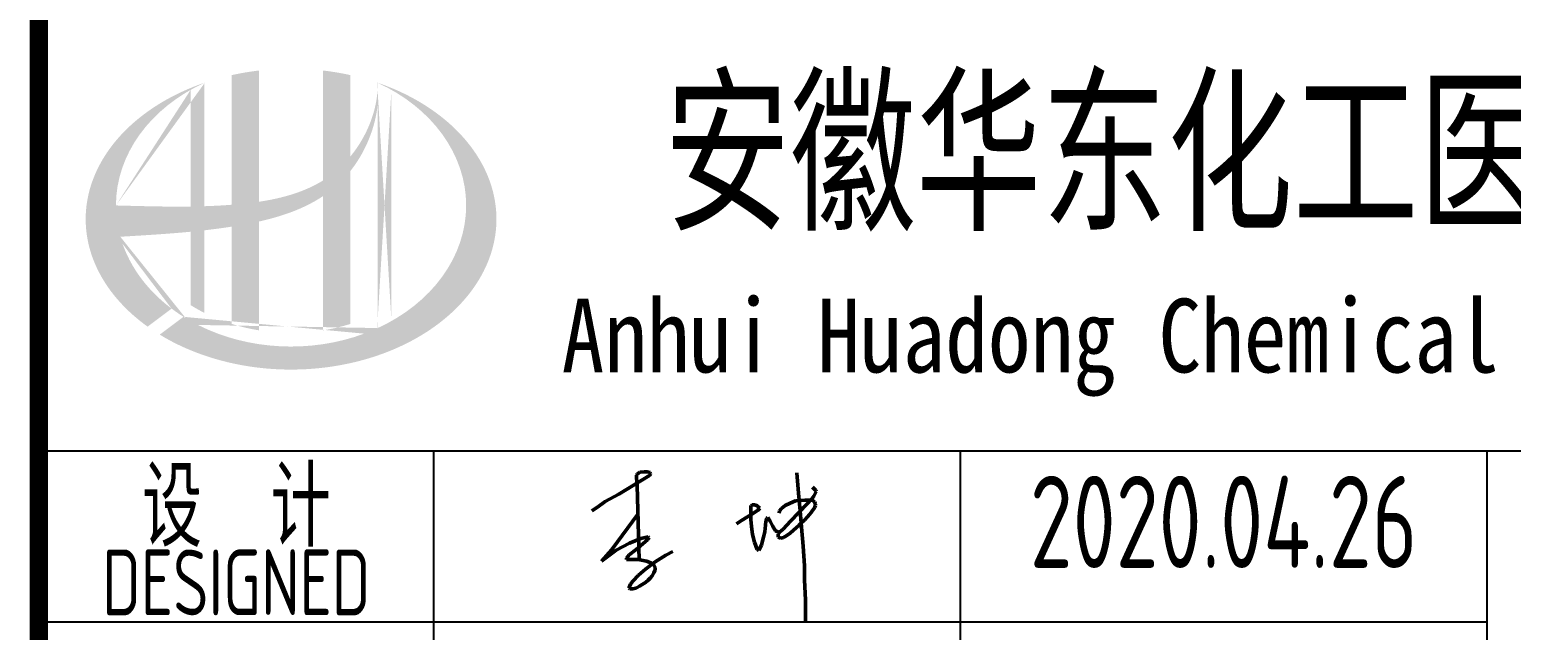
# Model space of a CAD drawing. Extents: x 6250600 to 6678662, y -692028 to -290561.
# Drawn here: x 6442857 to 6448485, y -367812 to -365528 of the extents above; entities that cross this region are included whole.
import ezdxf
from ezdxf.enums import TextEntityAlignment as Align

# ---------------------------------------------------------------- set-up
doc = ezdxf.new("R2010")
doc.units = 0
doc.header["$LTSCALE"] = 1000
doc.header["$MEASUREMENT"] = 0
doc.linetypes.add('2', pattern=[18.5, 12, -3, 0.5, -3])
doc.layers.get('0').update_dxf_attribs({"linetype": 'CONTINUOUS'})
doc.styles.add('AHD', font='sceie.shx', dxfattribs={"width": 0.7, "bigfont": 'sceic.shx'})
doc.styles.add('ECEC_TQ_S', font='')
doc.styles.add('sceie', font='sceie.shx', dxfattribs={"width": 0.7, "bigfont": 'sceic.shx'})
doc.styles.get('ECEC_TQ_S').set_extended_font_data('SimSun')

# ---------------------------------------------------------------- blocks, each defined once
blk = doc.blocks.new('qm')
at = {"lineweight": 50}
for p, q in [((-943370.6, -984436), (-943386.4, -984438.4)), ((-943358.3, -984436), (-943370.6, -984436)), ((-943347.6, -984439), (-943358.3, -984436)), ((-943465.8, -984521.4), (-943349.4, -984450.5)), ((-943396.1, -984445.4), (-943398.8, -984448.7)), ((-943398.8, -984448.7), (-943398.8, -984459)), ((-943398.8, -984459), (-943396.1, -984488.1)), ((-943386.4, -984438.4), (-943396.1, -984445.4)), ((-943396.1, -984488.1), (-943388.7, -984770.8)), ((-943349.4, -984450.5), (-943345.2, -984444.2)), ((-943345.2, -984444.2), (-943347.6, -984439)), ((-942790.9, -984440.7), (-942784.5, -984517.7)), ((-943547.1, -984570.6), (-943518.6, -984549.7)), ((-943518.6, -984549.7), (-943465.8, -984521.4)), ((-942815.2, -984555.8), (-942795.5, -984547)), ((-942795.5, -984547), (-942776.7, -984545.2)), ((-942784.5, -984517.7), (-942777.6, -984585.2)), ((-942776.7, -984545.2), (-942759.3, -984544.3)), ((-942759.3, -984544.3), (-942749.6, -984544.3)), ((-942752.8, -984559.9), (-942732.9, -984539.7)), ((-942749.6, -984544.3), (-942735.7, -984544.7)), ((-942735.7, -984544.7), (-942730, -984545.5)), ((-942732.9, -984539.7), (-942725.5, -984529.5)), ((-942718.3, -984507.7), (-942730.2, -984494.8)), ((-942730, -984545.5), (-942723.8, -984550.4)), ((-942725.5, -984529.5), (-942719.1, -984516.7)), ((-942723.8, -984550.4), (-942720.8, -984557)), ((-942719.1, -984516.7), (-942717.3, -984511)), ((-942717.3, -984511), (-942718.3, -984507.7)), ((-943568.4, -984584.4), (-943547.1, -984570.6)), ((-943393.3, -984596.7), (-943493.3, -984731.8)), ((-942978.2, -984608), (-942959.2, -984595.7)), ((-942960.5, -984562), (-942964.8, -984565.1)), ((-942964.8, -984565.1), (-942964.8, -984617.8)), ((-942950, -984562), (-942960.5, -984562)), ((-942959.2, -984595.7), (-942938.6, -984581.8)), ((-942941.4, -984566.4), (-942950, -984562)), ((-942930.9, -984574.6), (-942941.4, -984566.4)), ((-942938.6, -984581.8), (-942930.9, -984574.6)), ((-942857.2, -984594.1), (-942856.4, -984584.4)), ((-942856.4, -984584.4), (-942848.4, -984575.4)), ((-942848.4, -984575.4), (-942834.4, -984564.4)), ((-942834.4, -984564.4), (-942815.2, -984555.8)), ((-942814.3, -984623.8), (-942783, -984590.7)), ((-942783, -984590.7), (-942752.8, -984559.9)), ((-942777.6, -984585.2), (-942772.2, -984646.7)), ((-942742.2, -984598.4), (-942749.8, -984607.7)), ((-942736.3, -984591.1), (-942742.2, -984598.4)), ((-942730.4, -984584.2), (-942736.3, -984591.1)), ((-942725.6, -984577.1), (-942730.4, -984584.2)), ((-942722.2, -984570.7), (-942725.6, -984577.1)), ((-942719.7, -984563.8), (-942722.2, -984570.7)), ((-942720.8, -984557), (-942719.7, -984563.8)), ((-943018.8, -984634.4), (-942999.9, -984622.2)), ((-942999.9, -984622.2), (-942978.2, -984608)), ((-942964.8, -984617.8), (-942962.1, -984644.3)), ((-942962.1, -984644.3), (-942958.8, -984675)), ((-942912.2, -984664.1), (-942909.6, -984639.3)), ((-942909.6, -984639.3), (-942907.9, -984623.6)), ((-942907.9, -984623.6), (-942904.7, -984613.7)), ((-942904.7, -984613.7), (-942900.5, -984610.6)), ((-942900.5, -984610.6), (-942892.1, -984623.8)), ((-942892.1, -984623.8), (-942882.9, -984641.9)), ((-942882.9, -984641.9), (-942871.2, -984660.5)), ((-942871.2, -984660.5), (-942856.6, -984667.4)), ((-942855.7, -984666.2), (-942842.5, -984654.6)), ((-942842.5, -984654.6), (-942814.3, -984623.8)), ((-942802.7, -984658.6), (-942815.9, -984670.1)), ((-942792.4, -984649.6), (-942802.7, -984658.6)), ((-942781.5, -984639.7), (-942792.4, -984649.6)), ((-942772.3, -984630.7), (-942781.5, -984639.7)), ((-942761.4, -984620.1), (-942772.3, -984630.7)), ((-942772.2, -984646.7), (-942766.2, -984719.5)), ((-942749.8, -984607.7), (-942761.4, -984620.1)), ((-943476, -984734.3), (-943425.2, -984707.2)), ((-943425.2, -984707.2), (-943382.4, -984690.6)), ((-943357.6, -984694.6), (-943400.6, -984732)), ((-943382.4, -984690.6), (-943355, -984683.3)), ((-943350.7, -984686.1), (-943357.6, -984694.6)), ((-943355, -984683.3), (-943350.7, -984686.1)), ((-942958.8, -984675), (-942951.1, -984704.5)), ((-942951.1, -984704.5), (-942940.7, -984732.2)), ((-942935, -984735.3), (-942925, -984714.3)), ((-942925, -984714.3), (-942916.9, -984685.4)), ((-942916.9, -984685.4), (-942912.2, -984664.1)), ((-942860.9, -984673.9), (-942855.7, -984666.2)), ((-942860.9, -984684.9), (-942860.9, -984673.9)), ((-942850.6, -984688.5), (-942860.9, -984684.9)), ((-942840.3, -984686.5), (-942850.6, -984688.5)), ((-942827.9, -984678.2), (-942840.3, -984686.5)), ((-942815.9, -984670.1), (-942827.9, -984678.2)), ((-943493.3, -984731.8), (-943532.7, -984775.8)), ((-943532.7, -984775.8), (-943476, -984734.3)), ((-943426.7, -984752.5), (-943437.7, -984764.8)), ((-943437.7, -984764.8), (-943437.7, -984770)), ((-943437.7, -984770), (-943392.9, -984770)), ((-943400.6, -984732), (-943426.7, -984752.5)), ((-943392.9, -984770), (-943380.2, -984772.5)), ((-943380.2, -984772.5), (-943361.5, -984776)), ((-943328.1, -984779), (-943287.8, -984753.7)), ((-943287.8, -984753.7), (-943261.2, -984739.1)), ((-942940.7, -984732.2), (-942935, -984735.3)), ((-942766.2, -984719.5), (-942760.9, -984794)), ((-943413.6, -984852.5), (-943391, -984829.4)), ((-943391, -984829.4), (-943365.3, -984806.5)), ((-943365.3, -984806.5), (-943328.1, -984779)), ((-943361.5, -984776), (-943344.6, -984782.3)), ((-943344.6, -984782.3), (-943334.6, -984788.5)), ((-943333, -984820.9), (-943340.3, -984832.4)), ((-943334.6, -984788.5), (-943328.5, -984800.6)), ((-943328.5, -984809.7), (-943333, -984820.9)), ((-943328.5, -984800.6), (-943328.5, -984809.7)), ((-942760.9, -984794), (-942760.9, -984848.2)), ((-943427.9, -984878.6), (-943422.3, -984863.8)), ((-943424, -984881), (-943427.9, -984878.6)), ((-943412.8, -984881), (-943424, -984881)), ((-943422.3, -984863.8), (-943413.6, -984852.5)), ((-943401.6, -984879.3), (-943412.8, -984881)), ((-943397, -984875.8), (-943401.6, -984879.3)), ((-943387.2, -984871.2), (-943397, -984875.8)), ((-943377.6, -984865.5), (-943387.2, -984871.2)), ((-943364.9, -984856.8), (-943377.6, -984865.5)), ((-943354.6, -984848.2), (-943364.9, -984856.8)), ((-943347.5, -984841), (-943354.6, -984848.2)), ((-943340.3, -984832.4), (-943347.5, -984841)), ((-942760.9, -984848.2), (-942758, -984923.5)), ((-942758, -984923.5), (-942758, -985007.1))]:
    blk.add_line(p, q, dxfattribs=at)
at = {"style": 'sceie', "width": 0.8}
for p in [(-941169.6, -984626.3), (-941208.7, -985276.9), (-941182.6, -985940.5), (-941143.6, -986591.1), (-941130.5, -987189.7)]:
    blk.add_attdef('2020.04.26', text='', height=350, dxfattribs=at).set_placement(p, align=Align.MIDDLE)

msp = doc.modelspace()

# ---------------------------------------------------------------- hatches: boundary and pattern name
h = msp.add_hatch(color=256)
edge = h.paths.add_edge_path()
edge.add_spline(control_points=[(6443728.8, -366257.1), (6443734.9, -366255.7), (6443741, -366254.3), (6443790.1, -366242.4), (6443832.7, -366229.4), (6443907.7, -366198.3), (6443940.6, -366181.3), (6443971.4, -366160.7)], knot_values=[61.629012, 61.629012, 61.629012, 61.629012, 63.330431, 63.330431, 75.353634, 75.353634, 85.398649, 85.398649, 85.398649, 85.398649], degree=3, periodic=0)
edge.add_line((6443971.4, -366160.7), (6443971.4, -366670.9))
edge.add_spline(control_points=[(6443971.4, -366670.9), (6443988.6, -366668.2), (6444005.6, -366664.9), (6444040.4, -366656.8), (6444058.1, -366652), (6444075.4, -366646.5)], knot_values=[4.908456, 4.908456, 4.908456, 4.908456, 4.992821, 4.992821, 5.083034, 5.083034, 5.083034, 5.083034], degree=3, periodic=0)
edge.add_line((6444075.4, -366646.5), (6444075.4, -366065.1))
edge.add_spline(control_points=[(6444075.4, -366065.1), (6444084.1, -366054.1), (6444092.3, -366042.8), (6444118.4, -366003.1), (6444134, -365973.2), (6444163.3, -365900.4), (6444174.5, -365856.6), (6444179.2, -365811.3), (6444179.3, -365810), (6444179.4, -365808.7)], knot_values=[97.991744, 97.991744, 97.991744, 97.991744, 101.64219, 101.64219, 110.337975, 110.337975, 121.934322, 121.934322, 122.270691, 122.270691, 122.270691, 122.270691], degree=3, periodic=0)
edge.add_line((6444179.4, -365808.7), (6444179.4, -365738.3))
edge.add_spline(control_points=[(6444179.4, -365738.3), (6444179.4, -365746), (6444179, -365753.6), (6444178.4, -365761.3)], knot_values=[126.194075, 126.194075, 126.194075, 126.194075, 128.396762, 128.396762, 128.396762, 128.396762], degree=3, periodic=0)
edge.add_spline(control_points=[(6444178.4, -365761.3), (6444178, -365767.5), (6444177.3, -365773.7), (6444176.6, -365780)], knot_values=[124.417049, 124.417049, 124.417049, 124.417049, 126.194075, 126.194075, 126.194075, 126.194075], degree=3, periodic=0)
edge.add_spline(control_points=[(6444176.6, -365780), (6444175.4, -365789.1), (6444174, -365798.2), (6444172.2, -365807.3)], knot_values=[121.80529, 121.80529, 121.80529, 121.80529, 124.417049, 124.417049, 124.417049, 124.417049], degree=3, periodic=0)
edge.add_spline(control_points=[(6444172.2, -365807.3), (6444169.8, -365819.5), (6444166.8, -365831.6), (6444163.4, -365843.6)], knot_values=[118.31574, 118.31574, 118.31574, 118.31574, 121.80529, 121.80529, 121.80529, 121.80529], degree=3, periodic=0)
edge.add_spline(control_points=[(6444163.4, -365843.6), (6444159.9, -365855.7), (6444155.8, -365867.7), (6444151.3, -365879.6)], knot_values=[114.795988, 114.795988, 114.795988, 114.795988, 118.31574, 118.31574, 118.31574, 118.31574], degree=3, periodic=0)
edge.add_spline(control_points=[(6444151.3, -365879.6), (6444146.8, -365891.3), (6444141.8, -365902.8), (6444136.4, -365914.2)], knot_values=[111.329641, 111.329641, 111.329641, 111.329641, 114.795988, 114.795988, 114.795988, 114.795988], degree=3, periodic=0)
edge.add_spline(control_points=[(6444136.4, -365914.2), (6444130.8, -365925.7), (6444124.8, -365937.1), (6444118.4, -365948.1)], knot_values=[107.79529, 107.79529, 107.79529, 107.79529, 111.329641, 111.329641, 111.329641, 111.329641], degree=3, periodic=0)
edge.add_spline(control_points=[(6444118.4, -365948.1), (6444112.1, -365959), (6444105.3, -365969.5), (6444098.2, -365979.8)], knot_values=[104.343579, 104.343579, 104.343579, 104.343579, 107.79529, 107.79529, 107.79529, 107.79529], degree=3, periodic=0)
edge.add_spline(control_points=[(6444098.2, -365979.8), (6444091, -365990.2), (6444083.4, -366000.2), (6444075.4, -366009.9)], knot_values=[100.8507, 100.8507, 100.8507, 100.8507, 104.343579, 104.343579, 104.343579, 104.343579], degree=3, periodic=0)
edge.add_line((6444075.4, -366009.9), (6444075.4, -365700.6))
edge.add_spline(control_points=[(6444075.4, -365700.6), (6444041.4, -365693.1), (6444006.6, -365687.2), (6443971.4, -365683.1)], knot_values=[4.423999, 4.423999, 4.423999, 4.423999, 4.558741, 4.558741, 4.558741, 4.558741], degree=3, periodic=0)
edge.add_line((6443971.4, -365683.1), (6443971.4, -366101.2))
edge.add_spline(control_points=[(6443971.4, -366101.2), (6443899.5, -366145.8), (6443815.3, -366169), (6443728.8, -366182)], knot_values=[63.246215, 63.246215, 63.246215, 63.246215, 87.689124, 87.689124, 87.689124, 87.689124], degree=3, periodic=0)
edge.add_line((6443728.8, -366182), (6443728.8, -365683.1))
edge.add_spline(control_points=[(6443728.8, -365683.1), (6443693.6, -365687.2), (6443658.8, -365693.1), (6443624.8, -365700.6)], knot_values=[4.866038, 4.866038, 4.866038, 4.866038, 5.000777, 5.000777, 5.000777, 5.000777], degree=3, periodic=0)
edge.add_line((6443624.8, -365700.6), (6443624.8, -366193.5))
edge.add_spline(control_points=[(6443624.8, -366193.5), (6443623.1, -366193.6), (6443588.2, -366196.2), (6443553.5, -366198), (6443520.8, -366199)], knot_values=[43.657356, 43.657356, 43.657356, 43.657356, 44.134253, 53.497092, 53.497092, 53.497092, 53.497092], degree=3, periodic=0)
edge.add_line((6443520.8, -366199), (6443520.8, -365729.9))
edge.add_spline(control_points=[(6443520.8, -365729.9), (6443503.7, -365735.7), (6443487, -365742), (6443470.6, -365748.8)], knot_values=[5.14157, 5.14157, 5.14157, 5.14157, 5.212921, 5.212921, 5.212921, 5.212921], degree=3, periodic=0)
edge.add_spline(control_points=[(6443470.6, -365748.8), (6443463.7, -365751.6), (6443456.8, -365754.5), (6443424.6, -365768.7), (6443400.1, -365780.9), (6443376.6, -365794.1)], knot_values=[5.212921, 5.212921, 5.212921, 5.212921, 5.24296, 5.24296, 5.355623, 5.355623, 5.355623, 5.355623], degree=3, periodic=0)
edge.add_spline(control_points=[(6443376.6, -365794.1), (6443361.7, -365802.5), (6443347.3, -365811.2), (6443333.3, -365820.3)], knot_values=[5.355623, 5.355623, 5.355623, 5.355623, 5.426974, 5.426974, 5.426974, 5.426974], degree=3, periodic=0)
edge.add_spline(control_points=[(6443333.3, -365820.3), (6443325.8, -365825.2), (6443318.6, -365830.1), (6443305.1, -365839.6), (6443298.8, -365844.1), (6443292.7, -365848.7)], knot_values=[5.426974, 5.426974, 5.426974, 5.426974, 5.464765, 5.464765, 5.498325, 5.498325, 5.498325, 5.498325], degree=3, periodic=0)
edge.add_spline(control_points=[(6443292.7, -365848.7), (6443266.6, -365868.3), (6443242.6, -365889.1), (6443220.7, -365911.1)], knot_values=[5.498325, 5.498325, 5.498325, 5.498325, 5.641027, 5.641027, 5.641027, 5.641027], degree=3, periodic=0)
edge.add_spline(control_points=[(6443220.7, -365911.1), (6443213.7, -365918.1), (6443206.9, -365925.2), (6443186.5, -365947.8), (6443173.6, -365963.6), (6443161.8, -365979.8)], knot_values=[5.641027, 5.641027, 5.641027, 5.641027, 5.686569, 5.686569, 5.783729, 5.783729, 5.783729, 5.783729], degree=3, periodic=0)
edge.add_spline(control_points=[(6443161.8, -365979.8), (6443146.7, -366000.6), (6443133.4, -366022), (6443120.3, -366047), (6443118.6, -366050.1), (6443117.1, -366053.3)], knot_values=[5.783729, 5.783729, 5.783729, 5.783729, 5.908374, 5.908374, 5.92643, 5.92643, 5.92643, 5.92643], degree=3, periodic=0)
edge.add_spline(control_points=[(6443117.1, -366053.3), (6443104.6, -366078.4), (6443094.6, -366104.1), (6443087, -366130)], knot_values=[5.92643, 5.92643, 5.92643, 5.92643, 6.069132, 6.069132, 6.069132, 6.069132], degree=3, periodic=0)
edge.add_spline(control_points=[(6443087, -366130), (6443083.8, -366141.1), (6443081.1, -366152.3), (6443075.7, -366178.4), (6443073.4, -366193.5), (6443072, -366208.6)], knot_values=[6.069132, 6.069132, 6.069132, 6.069132, 6.130179, 6.130179, 6.211834, 6.211834, 6.211834, 6.211834], degree=3, periodic=0)
edge.add_spline(control_points=[(6443072, -366208.6), (6443070.7, -366221.7), (6443070.1, -366234.9), (6443070.1, -366248.1)], knot_values=[6.211834, 6.211834, 6.211834, 6.211834, 6.283185, 6.283185, 6.283185, 6.283185], degree=3, periodic=0)
edge.add_spline(control_points=[(6443070.1, -366248.1), (6443070.1, -366257.4), (6443070.4, -366266.8), (6443071.1, -366276.1)], knot_values=[6.283185, 6.283185, 6.283185, 6.283185, 6.333655, 6.333655, 6.333655, 6.333655], degree=3, periodic=0)
edge.add_spline(control_points=[(6443071.1, -366276.1), (6443072.3, -366294.7), (6443074.8, -366313.3), (6443078.6, -366331.9)], knot_values=[6.333655, 6.333655, 6.333655, 6.333655, 6.434594, 6.434594, 6.434594, 6.434594], degree=3, periodic=0)
edge.add_spline(control_points=[(6443078.6, -366331.9), (6443078.8, -366333.1), (6443079.1, -366334.3), (6443083, -366352.8), (6443087.8, -366370), (6443093.6, -366387)], knot_values=[6.434594, 6.434594, 6.434594, 6.434594, 6.441278, 6.441278, 6.535532, 6.535532, 6.535532, 6.535532], degree=3, periodic=0)
edge.add_spline(control_points=[(6443093.6, -366387), (6443099.9, -366405.2), (6443107.4, -366423.3), (6443116.2, -366441.1)], knot_values=[6.535532, 6.535532, 6.535532, 6.535532, 6.636471, 6.636471, 6.636471, 6.636471], degree=3, periodic=0)
edge.add_spline(control_points=[(6443116.2, -366441.1), (6443118.4, -366445.5), (6443120.6, -366450), (6443130, -366467.6), (6443137.7, -366480.7), (6443146.1, -366493.5)], knot_values=[6.636471, 6.636471, 6.636471, 6.636471, 6.661894, 6.661894, 6.73741, 6.73741, 6.73741, 6.73741], degree=3, periodic=0)
edge.add_spline(control_points=[(6443146.1, -366493.5), (6443157.2, -366510.7), (6443169.6, -366527.5), (6443183.1, -366543.9)], knot_values=[6.73741, 6.73741, 6.73741, 6.73741, 6.838349, 6.838349, 6.838349, 6.838349], degree=3, periodic=0)
edge.add_spline(control_points=[(6443183.1, -366543.9), (6443189.1, -366551), (6443195.2, -366558.1), (6443209.7, -366574), (6443218.3, -366582.9), (6443227.1, -366591.5)], knot_values=[6.838349, 6.838349, 6.838349, 6.838349, 6.88251, 6.88251, 6.939288, 6.939288, 6.939288, 6.939288], degree=3, periodic=0)
edge.add_spline(control_points=[(6443227.1, -366591.5), (6443242.9, -366606.9), (6443259.8, -366621.7), (6443277.7, -366635.9)], knot_values=[6.939288, 6.939288, 6.939288, 6.939288, 7.040227, 7.040227, 7.040227, 7.040227], degree=3, periodic=0)
edge.add_spline(control_points=[(6443277.7, -366635.9), (6443286.6, -366643), (6443295.8, -366650), (6443305.3, -366656.7)], knot_values=[7.040227, 7.040227, 7.040227, 7.040227, 7.090696, 7.090696, 7.090696, 7.090696], degree=3, periodic=0)
edge.add_line((6443305.3, -366656.7), (6443396.4, -366588.4))
edge.add_ellipse((6443850.1, -366196.1), major_axis=(665, 0), ratio=0.806676, start_angle=192.819, end_angle=226.9853, ccw=False)
edge.add_spline(control_points=[(6443201.6, -366315.1), (6443225.7, -366313.6), (6443249.8, -366312.2), (6443338.4, -366306.7), (6443403.3, -366302.4), (6443468.8, -366296)], knot_values=[11.398263, 11.398263, 11.398263, 11.398263, 18.40729, 18.40729, 37.18094, 37.18094, 37.18094, 37.18094], degree=3, periodic=0)
edge.add_line((6443468.8, -366296), (6443468.8, -366575.1))
edge.add_spline(control_points=[(6443468.8, -366575.1), (6443472.3, -366577.3), (6443475.9, -366579.5), (6443492.9, -366589.7), (6443506.6, -366597.3), (6443520.8, -366604.5)], knot_values=[4.049945, 4.049945, 4.049945, 4.049945, 4.072021, 4.072021, 4.153257, 4.153257, 4.153257, 4.153257], degree=3, periodic=0)
edge.add_line((6443520.8, -366604.5), (6443520.8, -366290.6))
edge.add_spline(control_points=[(6443520.8, -366290.6), (6443553, -366286.9), (6443585.3, -366282.7), (6443620.2, -366277.3), (6443622.5, -366276.9), (6443624.8, -366276.6)], knot_values=[42.135009, 42.135009, 42.135009, 42.135009, 51.307228, 51.307228, 51.948574, 51.948574, 51.948574, 51.948574], degree=3, periodic=0)
edge.add_line((6443624.8, -366276.6), (6443624.8, -366646.5))
edge.add_spline(control_points=[(6443624.8, -366646.5), (6443658.4, -366657.1), (6443693.3, -366665.3), (6443728.8, -366670.9)], knot_values=[4.34174, 4.34174, 4.34174, 4.34174, 4.516316, 4.516316, 4.516316, 4.516316], degree=3, periodic=0)
edge.add_line((6443728.8, -366670.9), (6443728.8, -366257.1))
edge = h.paths.add_edge_path(flags=16)
edge.add_ellipse((6443850.1, -366196.1), major_axis=(665, 0), ratio=0.806676, start_angle=124.9875, end_angle=179.999, ccw=False)
edge.add_line((6443468.8, -365756.6), (6443468.8, -366200.2))
edge.add_spline(control_points=[(6443468.8, -366200.2), (6443373.4, -366201.5), (6443279.5, -366198.5), (6443185.1, -366196.1)], knot_values=[11.27373, 11.27373, 11.27373, 11.27373, 38.687513, 38.687513, 38.687513, 38.687513], degree=3, periodic=0)
edge = h.paths.add_edge_path()
edge.add_spline(control_points=[(6443351.3, -366687.2), (6443382.3, -366706.2), (6443415.5, -366723.5), (6443500.1, -366760.7), (6443553.4, -366778.6), (6443664.1, -366805.2), (6443721.6, -366813.9), (6443837.7, -366821.6), (6443896.4, -366820.7), (6444011.9, -366809.2), (6444068.8, -366798.7), (6444177.8, -366768.6), (6444230, -366749.1), (6444326.9, -366702.2), (6444371.6, -366674.9), (6444451.6, -366613.9), (6444486.8, -366580.4), (6444546.1, -366508.9), (6444570.2, -366471), (6444606.6, -366392.9), (6444618.9, -366352.7), (6444631.5, -366271.5), (6444631.7, -366230.5), (6444620.3, -366149), (6444608.5, -366108.5), (6444572.9, -366029.8), (6444549.1, -365991.6), (6444490.2, -365919.4), (6444455.2, -365885.5), (6444375.4, -365823.8), (6444330.6, -365796.1), (6444249.5, -365756.3), (6444215.1, -365742.1), (6444179.4, -365729.9)], knot_values=[0.886421, 0.886421, 0.886421, 0.886421, 1.040557, 1.040557, 1.261172, 1.261172, 1.481788, 1.481788, 1.702404, 1.702404, 1.92302, 1.92302, 2.143636, 2.143636, 2.364252, 2.364252, 2.584868, 2.584868, 2.805484, 2.805484, 3.026099, 3.026099, 3.246715, 3.246715, 3.46852, 3.46852, 3.690325, 3.690325, 3.91213, 3.91213, 4.133935, 4.133935, 4.283209, 4.283209, 4.283209, 4.283209], degree=3, periodic=0)
edge.add_line((6444179.4, -365729.9), (6444179.4, -365729.9))
edge.add_spline(control_points=[(6444179.4, -365730), (6444179.5, -365732.8), (6444179.5, -365735.5), (6444179.4, -365738.3)], knot_values=[128.396762, 128.396762, 128.396762, 128.396762, 129.192193, 129.192193, 129.192193, 129.192193], degree=3, periodic=0)
edge.add_line((6444179.4, -365738.3), (6444179.4, -366662.2))
edge.add_ellipse((6443850.1, -366196.1), major_axis=(665, 0), ratio=0.806676, start_angle=232.1054, end_angle=299.6833, ccw=False)
edge.add_line((6443441.6, -366619.5), (6443351.3, -366687.2))
edge = h.paths.add_edge_path(flags=16)
edge.add_ellipse((6443850.1, -366196.1), major_axis=(665, 0), ratio=0.806676, start_angle=304.9875, end_angle=415.0121, ccw=False)
edge.add_line((6444231.4, -366635.6), (6444231.4, -365756.6))
h = msp.add_hatch(color=256)
edge = h.paths.add_edge_path()
edge.add_spline(control_points=[(6443728.8, -366257.1), (6443734.9, -366255.7), (6443741, -366254.3), (6443790.1, -366242.4), (6443832.7, -366229.4), (6443907.7, -366198.3), (6443940.6, -366181.3), (6443971.4, -366160.7)], knot_values=[61.629012, 61.629012, 61.629012, 61.629012, 63.330431, 63.330431, 75.353634, 75.353634, 85.398649, 85.398649, 85.398649, 85.398649], degree=3, periodic=0)
edge.add_line((6443971.4, -366160.7), (6443971.4, -366670.9))
edge.add_spline(control_points=[(6443971.4, -366670.9), (6443988.6, -366668.2), (6444005.6, -366664.9), (6444040.4, -366656.8), (6444058.1, -366652), (6444075.4, -366646.5)], knot_values=[4.908456, 4.908456, 4.908456, 4.908456, 4.992821, 4.992821, 5.083034, 5.083034, 5.083034, 5.083034], degree=3, periodic=0)
edge.add_line((6444075.4, -366646.5), (6444075.4, -366065.1))
edge.add_spline(control_points=[(6444075.4, -366065.1), (6444084.1, -366054.1), (6444092.3, -366042.8), (6444118.4, -366003.1), (6444134, -365973.2), (6444163.3, -365900.4), (6444174.5, -365856.6), (6444179.2, -365811.3), (6444179.3, -365810), (6444179.4, -365808.7)], knot_values=[97.991744, 97.991744, 97.991744, 97.991744, 101.64219, 101.64219, 110.337975, 110.337975, 121.934322, 121.934322, 122.270691, 122.270691, 122.270691, 122.270691], degree=3, periodic=0)
edge.add_line((6444179.4, -365808.7), (6444179.4, -365738.3))
edge.add_spline(control_points=[(6444179.4, -365738.3), (6444179.4, -365746), (6444179, -365753.6), (6444178.4, -365761.3)], knot_values=[126.194075, 126.194075, 126.194075, 126.194075, 128.396762, 128.396762, 128.396762, 128.396762], degree=3, periodic=0)
edge.add_spline(control_points=[(6444178.4, -365761.3), (6444178, -365767.5), (6444177.3, -365773.7), (6444176.6, -365780)], knot_values=[124.417049, 124.417049, 124.417049, 124.417049, 126.194075, 126.194075, 126.194075, 126.194075], degree=3, periodic=0)
edge.add_spline(control_points=[(6444176.6, -365780), (6444175.4, -365789.1), (6444174, -365798.2), (6444172.2, -365807.3)], knot_values=[121.80529, 121.80529, 121.80529, 121.80529, 124.417049, 124.417049, 124.417049, 124.417049], degree=3, periodic=0)
edge.add_spline(control_points=[(6444172.2, -365807.3), (6444169.8, -365819.5), (6444166.8, -365831.6), (6444163.4, -365843.6)], knot_values=[118.31574, 118.31574, 118.31574, 118.31574, 121.80529, 121.80529, 121.80529, 121.80529], degree=3, periodic=0)
edge.add_spline(control_points=[(6444163.4, -365843.6), (6444159.9, -365855.7), (6444155.8, -365867.7), (6444151.3, -365879.6)], knot_values=[114.795988, 114.795988, 114.795988, 114.795988, 118.31574, 118.31574, 118.31574, 118.31574], degree=3, periodic=0)
edge.add_spline(control_points=[(6444151.3, -365879.6), (6444146.8, -365891.3), (6444141.8, -365902.8), (6444136.4, -365914.2)], knot_values=[111.329641, 111.329641, 111.329641, 111.329641, 114.795988, 114.795988, 114.795988, 114.795988], degree=3, periodic=0)
edge.add_spline(control_points=[(6444136.4, -365914.2), (6444130.8, -365925.7), (6444124.8, -365937.1), (6444118.4, -365948.1)], knot_values=[107.79529, 107.79529, 107.79529, 107.79529, 111.329641, 111.329641, 111.329641, 111.329641], degree=3, periodic=0)
edge.add_spline(control_points=[(6444118.4, -365948.1), (6444112.1, -365959), (6444105.3, -365969.5), (6444098.2, -365979.8)], knot_values=[104.343579, 104.343579, 104.343579, 104.343579, 107.79529, 107.79529, 107.79529, 107.79529], degree=3, periodic=0)
edge.add_spline(control_points=[(6444098.2, -365979.8), (6444091, -365990.2), (6444083.4, -366000.2), (6444075.4, -366009.9)], knot_values=[100.8507, 100.8507, 100.8507, 100.8507, 104.343579, 104.343579, 104.343579, 104.343579], degree=3, periodic=0)
edge.add_line((6444075.4, -366009.9), (6444075.4, -365700.6))
edge.add_spline(control_points=[(6444075.4, -365700.6), (6444041.4, -365693.1), (6444006.6, -365687.2), (6443971.4, -365683.1)], knot_values=[4.423999, 4.423999, 4.423999, 4.423999, 4.558741, 4.558741, 4.558741, 4.558741], degree=3, periodic=0)
edge.add_line((6443971.4, -365683.1), (6443971.4, -366101.2))
edge.add_spline(control_points=[(6443971.4, -366101.2), (6443899.5, -366145.8), (6443815.3, -366169), (6443728.8, -366182)], knot_values=[63.246215, 63.246215, 63.246215, 63.246215, 87.689124, 87.689124, 87.689124, 87.689124], degree=3, periodic=0)
edge.add_line((6443728.8, -366182), (6443728.8, -365683.1))
edge.add_spline(control_points=[(6443728.8, -365683.1), (6443693.6, -365687.2), (6443658.8, -365693.1), (6443624.8, -365700.6)], knot_values=[4.866038, 4.866038, 4.866038, 4.866038, 5.000777, 5.000777, 5.000777, 5.000777], degree=3, periodic=0)
edge.add_line((6443624.8, -365700.6), (6443624.8, -366193.5))
edge.add_spline(control_points=[(6443624.8, -366193.5), (6443623.1, -366193.6), (6443588.2, -366196.2), (6443553.5, -366198), (6443520.8, -366199)], knot_values=[43.657356, 43.657356, 43.657356, 43.657356, 44.134253, 53.497092, 53.497092, 53.497092, 53.497092], degree=3, periodic=0)
edge.add_line((6443520.8, -366199), (6443520.8, -365729.9))
edge.add_spline(control_points=[(6443520.8, -365729.9), (6443503.7, -365735.7), (6443487, -365742), (6443470.6, -365748.8)], knot_values=[5.14157, 5.14157, 5.14157, 5.14157, 5.212921, 5.212921, 5.212921, 5.212921], degree=3, periodic=0)
edge.add_spline(control_points=[(6443470.6, -365748.8), (6443463.7, -365751.6), (6443456.8, -365754.5), (6443424.6, -365768.7), (6443400.1, -365780.9), (6443376.6, -365794.1)], knot_values=[5.212921, 5.212921, 5.212921, 5.212921, 5.24296, 5.24296, 5.355623, 5.355623, 5.355623, 5.355623], degree=3, periodic=0)
edge.add_spline(control_points=[(6443376.6, -365794.1), (6443361.7, -365802.5), (6443347.3, -365811.2), (6443333.3, -365820.3)], knot_values=[5.355623, 5.355623, 5.355623, 5.355623, 5.426974, 5.426974, 5.426974, 5.426974], degree=3, periodic=0)
edge.add_spline(control_points=[(6443333.3, -365820.3), (6443325.8, -365825.2), (6443318.6, -365830.1), (6443305.1, -365839.6), (6443298.8, -365844.1), (6443292.7, -365848.7)], knot_values=[5.426974, 5.426974, 5.426974, 5.426974, 5.464765, 5.464765, 5.498325, 5.498325, 5.498325, 5.498325], degree=3, periodic=0)
edge.add_spline(control_points=[(6443292.7, -365848.7), (6443266.6, -365868.3), (6443242.6, -365889.1), (6443220.7, -365911.1)], knot_values=[5.498325, 5.498325, 5.498325, 5.498325, 5.641027, 5.641027, 5.641027, 5.641027], degree=3, periodic=0)
edge.add_spline(control_points=[(6443220.7, -365911.1), (6443213.7, -365918.1), (6443206.9, -365925.2), (6443186.5, -365947.8), (6443173.6, -365963.6), (6443161.8, -365979.8)], knot_values=[5.641027, 5.641027, 5.641027, 5.641027, 5.686569, 5.686569, 5.783729, 5.783729, 5.783729, 5.783729], degree=3, periodic=0)
edge.add_spline(control_points=[(6443161.8, -365979.8), (6443146.7, -366000.6), (6443133.4, -366022), (6443120.3, -366047), (6443118.6, -366050.1), (6443117.1, -366053.3)], knot_values=[5.783729, 5.783729, 5.783729, 5.783729, 5.908374, 5.908374, 5.92643, 5.92643, 5.92643, 5.92643], degree=3, periodic=0)
edge.add_spline(control_points=[(6443117.1, -366053.3), (6443104.6, -366078.4), (6443094.6, -366104.1), (6443087, -366130)], knot_values=[5.92643, 5.92643, 5.92643, 5.92643, 6.069132, 6.069132, 6.069132, 6.069132], degree=3, periodic=0)
edge.add_spline(control_points=[(6443087, -366130), (6443083.8, -366141.1), (6443081.1, -366152.3), (6443075.7, -366178.4), (6443073.4, -366193.5), (6443072, -366208.6)], knot_values=[6.069132, 6.069132, 6.069132, 6.069132, 6.130179, 6.130179, 6.211834, 6.211834, 6.211834, 6.211834], degree=3, periodic=0)
edge.add_spline(control_points=[(6443072, -366208.6), (6443070.7, -366221.7), (6443070.1, -366234.9), (6443070.1, -366248.1)], knot_values=[6.211834, 6.211834, 6.211834, 6.211834, 6.283185, 6.283185, 6.283185, 6.283185], degree=3, periodic=0)
edge.add_spline(control_points=[(6443070.1, -366248.1), (6443070.1, -366257.4), (6443070.4, -366266.8), (6443071.1, -366276.1)], knot_values=[6.283185, 6.283185, 6.283185, 6.283185, 6.333655, 6.333655, 6.333655, 6.333655], degree=3, periodic=0)
edge.add_spline(control_points=[(6443071.1, -366276.1), (6443072.3, -366294.7), (6443074.8, -366313.3), (6443078.6, -366331.9)], knot_values=[6.333655, 6.333655, 6.333655, 6.333655, 6.434594, 6.434594, 6.434594, 6.434594], degree=3, periodic=0)
edge.add_spline(control_points=[(6443078.6, -366331.9), (6443078.8, -366333.1), (6443079.1, -366334.3), (6443083, -366352.8), (6443087.8, -366370), (6443093.6, -366387)], knot_values=[6.434594, 6.434594, 6.434594, 6.434594, 6.441278, 6.441278, 6.535532, 6.535532, 6.535532, 6.535532], degree=3, periodic=0)
edge.add_spline(control_points=[(6443093.6, -366387), (6443099.9, -366405.2), (6443107.4, -366423.3), (6443116.2, -366441.1)], knot_values=[6.535532, 6.535532, 6.535532, 6.535532, 6.636471, 6.636471, 6.636471, 6.636471], degree=3, periodic=0)
edge.add_spline(control_points=[(6443116.2, -366441.1), (6443118.4, -366445.5), (6443120.6, -366450), (6443130, -366467.6), (6443137.7, -366480.7), (6443146.1, -366493.5)], knot_values=[6.636471, 6.636471, 6.636471, 6.636471, 6.661894, 6.661894, 6.73741, 6.73741, 6.73741, 6.73741], degree=3, periodic=0)
edge.add_spline(control_points=[(6443146.1, -366493.5), (6443157.2, -366510.7), (6443169.6, -366527.5), (6443183.1, -366543.9)], knot_values=[6.73741, 6.73741, 6.73741, 6.73741, 6.838349, 6.838349, 6.838349, 6.838349], degree=3, periodic=0)
edge.add_spline(control_points=[(6443183.1, -366543.9), (6443189.1, -366551), (6443195.2, -366558.1), (6443209.7, -366574), (6443218.3, -366582.9), (6443227.1, -366591.5)], knot_values=[6.838349, 6.838349, 6.838349, 6.838349, 6.88251, 6.88251, 6.939288, 6.939288, 6.939288, 6.939288], degree=3, periodic=0)
edge.add_spline(control_points=[(6443227.1, -366591.5), (6443242.9, -366606.9), (6443259.8, -366621.7), (6443277.7, -366635.9)], knot_values=[6.939288, 6.939288, 6.939288, 6.939288, 7.040227, 7.040227, 7.040227, 7.040227], degree=3, periodic=0)
edge.add_spline(control_points=[(6443277.7, -366635.9), (6443286.6, -366643), (6443295.8, -366650), (6443305.3, -366656.7)], knot_values=[7.040227, 7.040227, 7.040227, 7.040227, 7.090696, 7.090696, 7.090696, 7.090696], degree=3, periodic=0)
edge.add_line((6443305.3, -366656.7), (6443396.4, -366588.4))
edge.add_ellipse((6443850.1, -366196.1), major_axis=(665, 0), ratio=0.806676, start_angle=192.819, end_angle=226.9853, ccw=False)
edge.add_spline(control_points=[(6443201.6, -366315.1), (6443225.7, -366313.6), (6443249.8, -366312.2), (6443338.4, -366306.7), (6443403.3, -366302.4), (6443468.8, -366296)], knot_values=[11.398263, 11.398263, 11.398263, 11.398263, 18.40729, 18.40729, 37.18094, 37.18094, 37.18094, 37.18094], degree=3, periodic=0)
edge.add_line((6443468.8, -366296), (6443468.8, -366575.1))
edge.add_spline(control_points=[(6443468.8, -366575.1), (6443472.3, -366577.3), (6443475.9, -366579.5), (6443492.9, -366589.7), (6443506.6, -366597.3), (6443520.8, -366604.5)], knot_values=[4.049945, 4.049945, 4.049945, 4.049945, 4.072021, 4.072021, 4.153257, 4.153257, 4.153257, 4.153257], degree=3, periodic=0)
edge.add_line((6443520.8, -366604.5), (6443520.8, -366290.6))
edge.add_spline(control_points=[(6443520.8, -366290.6), (6443553, -366286.9), (6443585.3, -366282.7), (6443620.2, -366277.3), (6443622.5, -366276.9), (6443624.8, -366276.6)], knot_values=[42.135009, 42.135009, 42.135009, 42.135009, 51.307228, 51.307228, 51.948574, 51.948574, 51.948574, 51.948574], degree=3, periodic=0)
edge.add_line((6443624.8, -366276.6), (6443624.8, -366646.5))
edge.add_spline(control_points=[(6443624.8, -366646.5), (6443658.4, -366657.1), (6443693.3, -366665.3), (6443728.8, -366670.9)], knot_values=[4.34174, 4.34174, 4.34174, 4.34174, 4.516316, 4.516316, 4.516316, 4.516316], degree=3, periodic=0)
edge.add_line((6443728.8, -366670.9), (6443728.8, -366257.1))
edge = h.paths.add_edge_path(flags=16)
edge.add_ellipse((6443850.1, -366196.1), major_axis=(665, 0), ratio=0.806676, start_angle=124.9875, end_angle=179.999, ccw=False)
edge.add_line((6443468.8, -365756.6), (6443468.8, -366200.2))
edge.add_spline(control_points=[(6443468.8, -366200.2), (6443373.4, -366201.5), (6443279.5, -366198.5), (6443185.1, -366196.1)], knot_values=[11.27373, 11.27373, 11.27373, 11.27373, 38.687513, 38.687513, 38.687513, 38.687513], degree=3, periodic=0)
edge = h.paths.add_edge_path()
edge.add_spline(control_points=[(6443351.3, -366687.2), (6443382.3, -366706.2), (6443415.5, -366723.5), (6443500.1, -366760.7), (6443553.4, -366778.6), (6443664.1, -366805.2), (6443721.6, -366813.9), (6443837.7, -366821.6), (6443896.4, -366820.7), (6444011.9, -366809.2), (6444068.8, -366798.7), (6444177.8, -366768.6), (6444230, -366749.1), (6444326.9, -366702.2), (6444371.6, -366674.9), (6444451.6, -366613.9), (6444486.8, -366580.4), (6444546.1, -366508.9), (6444570.2, -366471), (6444606.6, -366392.9), (6444618.9, -366352.7), (6444631.5, -366271.5), (6444631.7, -366230.5), (6444620.3, -366149), (6444608.5, -366108.5), (6444572.9, -366029.8), (6444549.1, -365991.6), (6444490.2, -365919.4), (6444455.2, -365885.5), (6444375.4, -365823.8), (6444330.6, -365796.1), (6444249.5, -365756.3), (6444215.1, -365742.1), (6444179.4, -365729.9)], knot_values=[0.886421, 0.886421, 0.886421, 0.886421, 1.040557, 1.040557, 1.261172, 1.261172, 1.481788, 1.481788, 1.702404, 1.702404, 1.92302, 1.92302, 2.143636, 2.143636, 2.364252, 2.364252, 2.584868, 2.584868, 2.805484, 2.805484, 3.026099, 3.026099, 3.246715, 3.246715, 3.46852, 3.46852, 3.690325, 3.690325, 3.91213, 3.91213, 4.133935, 4.133935, 4.283209, 4.283209, 4.283209, 4.283209], degree=3, periodic=0)
edge.add_line((6444179.4, -365729.9), (6444179.4, -365729.9))
edge.add_spline(control_points=[(6444179.4, -365730), (6444179.5, -365732.8), (6444179.5, -365735.5), (6444179.4, -365738.3)], knot_values=[128.396762, 128.396762, 128.396762, 128.396762, 129.192193, 129.192193, 129.192193, 129.192193], degree=3, periodic=0)
edge.add_line((6444179.4, -365738.3), (6444179.4, -366662.2))
edge.add_ellipse((6443850.1, -366196.1), major_axis=(665, 0), ratio=0.806676, start_angle=232.1054, end_angle=299.6833, ccw=False)
edge.add_line((6443441.6, -366619.5), (6443351.3, -366687.2))
edge = h.paths.add_edge_path(flags=16)
edge.add_ellipse((6443850.1, -366196.1), major_axis=(665, 0), ratio=0.806676, start_angle=304.9875, end_angle=415.0121, ccw=False)
edge.add_line((6444231.4, -366635.6), (6444231.4, -365756.6))

# ---------------------------------------------------------------- linework, layer by layer
for p, q in [((6442892.3, -367128.7), (6460892.3, -367128.7)), ((6444392.3, -370378.7), (6444392.3, -367128.7)), ((6446392.3, -370378.7), (6446392.3, -367128.7)), ((6448392.3, -370378.7), (6448392.3, -367128.7)), ((6442892.3, -367778.7), (6448392.3, -367778.7))]:
    msp.add_line(p, q)
msp.add_lwpolyline([(6460892.3, -365378.7, 70, 70, 0), (6442892.3, -365378.7, 70, 70, 0), (6442892.3, -371378.7, 0, 0, 0)], format="xyseb")
at = {"const_width": 70}
msp.add_lwpolyline([(6442892.3, -365378.7), (6442892.3, -371378.7)], dxfattribs=at)

# ---------------------------------------------------------------- block references
at = {"color": 4, "linetype": '2'}
ref = msp.add_blockref('qm', (7388561.2, 617227.8), dxfattribs=at)
ref.add_attrib('2020.04.26', '2020.04.26', dxfattribs={"height": 350, "style": 'sceie', "width": 0.8}).set_placement((6447391.6, -367398.5), align=Align.MIDDLE)

# ---------------------------------------------------------------- texts
for s, height, style, width, p in [('安徽华东化工医药工程有限责任公司', 500, 'ECEC_TQ_S', 0.7, (6449087.2, -365978.7)), ('安徽华东化工医药工程有限责任公司', 500, 'ECEC_TQ_S', 0.7, (6449087.2, -365978.7)), ('Anhui Huadong Chemical & Medical Engineering Co.,Ltd', 280, 'ECEC_TQ_S', 0.85, (6449087.2, -366728.7)), ('Anhui Huadong Chemical & Medical Engineering Co.,Ltd', 280, 'ECEC_TQ_S', 0.85, (6449087.2, -366728.7)), ('设  计', 300, 'AHD', 0.8, (6443642.3, -367328.7)), ('设  计', 300, 'AHD', 0.8, (6443642.3, -367328.7)), ('DESIGNED', 250, 'AHD', 0.8, (6443642.3, -367628.7)), ('DESIGNED', 250, 'AHD', 0.8, (6443642.3, -367628.7))]:
    msp.add_text(s, height=height, dxfattribs=dict(style=style, width=width)).set_placement(p, align=Align.MIDDLE)

doc.saveas('drawing.dxf')
